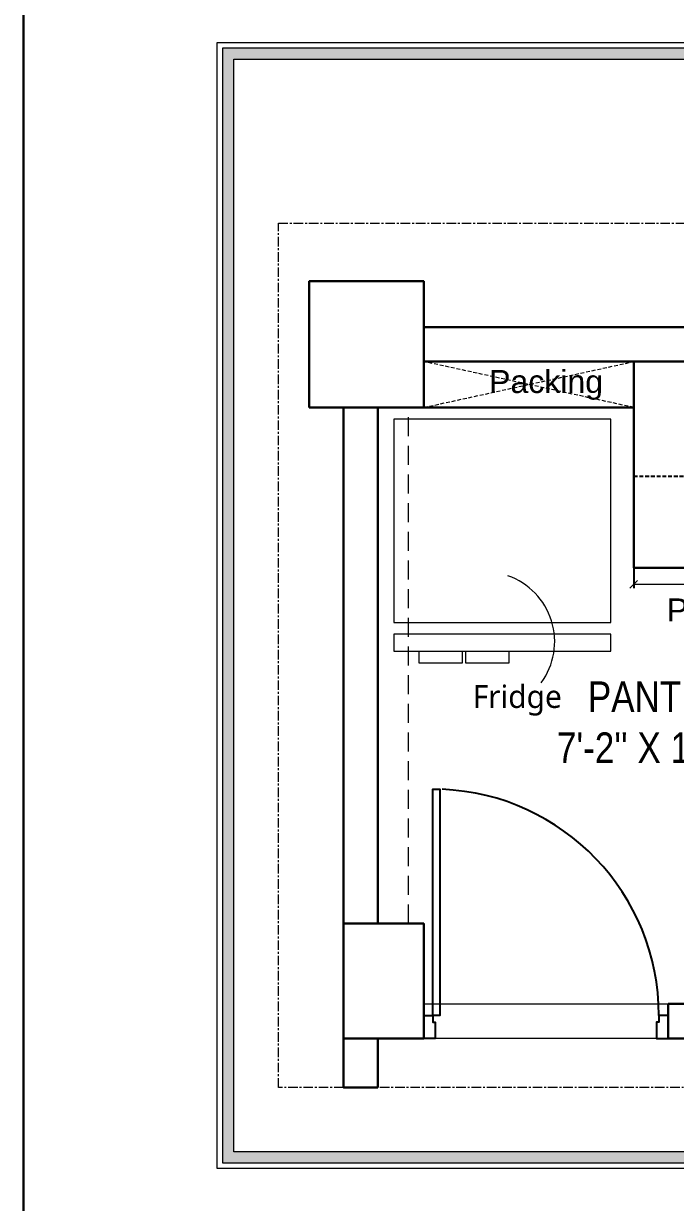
# Model space of a CAD drawing. Header units: millimetres. Extents: x 56222 to 3066687, y -650199 to -121287.
# Drawn here: x 133149.7 to 133235, y -184462.5 to -184308.3 of the extents above; entities that cross this region are included whole.
import ezdxf

# ---------------------------------------------------------------- set-up
doc = ezdxf.new("R2010")
doc.units = ezdxf.units.MM
doc.header["$MEASUREMENT"] = 0
doc.header["$PDMODE"] = 35
for name, pattern in [('ACAD_ISO02W100', [15, 12, -3]), ('CENTER', [2, 1.25, -0.25, 0.25, -0.25]), ('DASHED', [0.75, 0.5, -0.25]), ('DASHED2', [0.375, 0.25, -0.125]), ('DASHEDX2', [1.5, 1, -0.5])]:
    doc.linetypes.add(name, pattern=pattern)
doc.layers.get('Defpoints').update_dxf_attribs({"color": 220})
doc.layers.add('AR DOOR', color=40, linetype='Continuous')
doc.layers.add('AR ELE-5', color=134, linetype='Continuous')
for name, color, linetype, lineweight in [('COLUMN', 1, 'Continuous', 30), ('dim05', 1, 'Continuous', 13), ('Dimension', 10, 'DASHEDX2', 20), ('Electrical', 84, 'Continuous', 30), ('FIRST FLOOR', 7, 'Continuous', 9), ('FIRST FLOOR ( TEXT )', 7, 'Continuous', 9), ('FIRST FLOOR_( PLine )_', 251, 'Continuous', 30), ('FUR1', 1, 'Continuous', 0), ('FURNITURE', 32, 'Continuous', 9), ('Labelling', 1, 'Continuous', 25), ('TILE', 14, 'Continuous', 9), ('wall', 7, 'Continuous', 30)]:
    doc.layers.add(name, color=color, linetype=linetype, lineweight=lineweight)
doc.styles.add('Arial', font='arial.ttf')
doc.styles.add('KATHA', font='swissc.ttf')
doc.styles.get("Standard").update_dxf_attribs({"font": 'arial.ttf', "height": 6})
doc.dimstyles.new('ISO-25', dxfattribs={"dimtxt": 2.5, "dimasz": 1, "dimexe": 0.5, "dimexo": 1, "dimtad": 0, "dimdec": 1, "dimlunit": 4, "dimtxsty": 'Standard', "dimblk": 'OBLIQUE', "dimcen": 2.5, "dimclrd": 1, "dimclre": 1, "dimclrt": 5, "dimadec": 0, "dimazin": 0, "dimtfac": 1, "dimtdec": 1, "dimtmove": 0, "dimatfit": 3, "dimfxl": 1, "dimlwd": -1, "dimarcsym": 0})

# ---------------------------------------------------------------- blocks, each defined once
blk = doc.blocks.new('*U144')
for points in [[(-1025.5, 0), (-985.5, 0), (-985.5, 30), (-975.5, 30), (-975.5, 100), (-1025.5, 100)], [(40, 0), (0, 0), (0, 30), (-10, 30), (-10, 100), (40, 100)], [(0, 0), (0, -985.5), (-30, -985.5), (-30, 0)]]:
    blk.add_lwpolyline(points, close=True)
at = {"layer": 'AR ELE-5', "linetype": 'ByBlock', "ltscale": 15}
blk.add_arc((1.4, 0.6), 987, 180.0347, 267.627, dxfattribs=at)
blk = doc.blocks.new('_Oblique')
at = {"layer": 'wall', "color": 0, "lineweight": -2}
blk.add_line((-0.5, -0.5), (0.5, 0.5), dxfattribs=at)
blk = doc.blocks.new('*D166')
at = {"layer": 'Defpoints', "color": 0, "lineweight": 30, "transparency": 16777216}
for p in [(133229.55, -184375.97), (133316.07, -184379.47), (133316.07, -184381.63)]:
    blk.add_point(p, dxfattribs=at)
at = {"layer": 'dim05', "color": 1, "linetype": 'Continuous', "lineweight": -2, "transparency": 16777216}
for p, q in [((133229.55, -184376.97), (133229.55, -184382.13)), ((133316.07, -184380.47), (133316.07, -184382.13))]:
    blk.add_line(p, q, dxfattribs=at)
at = {"layer": 'dim05', "color": 1, "linetype": 'Continuous', "transparency": 16777216}
for p, q in [((133229.55, -184381.63), (133267.96, -184381.63)), ((133316.07, -184381.63), (133277.66, -184381.63))]:
    blk.add_line(p, q, dxfattribs=at)
at = {"layer": 'dim05', "color": 1, "transparency": 16777216, "rotation": 180}
blk.add_blockref('_Oblique', (133229.55, -184381.63), dxfattribs=at)
at = {"layer": 'dim05', "color": 1, "transparency": 16777216}
blk.add_blockref('_Oblique', (133316.07, -184381.63), dxfattribs=at)
at = {"layer": 'dim05', "color": 5, "lineweight": 25, "transparency": 16777216, "insert": (133272.81, -184381.63), "char_height": 2.5, "attachment_point": 5, "style": 'Arial'}
blk.add_mtext('7\'-2{\\H1x;\\S1/2;}"', dxfattribs=at)

msp = doc.modelspace()

# ---------------------------------------------------------------- hatches: boundary and pattern name
at = {"layer": 'Dimension', "linetype": 'Continuous', "true_color": 0xd39e00}
h = msp.add_hatch(color=42, dxfattribs=at)
h.paths.add_polyline_path([(133175.76, -184457.33), (133382.94, -184457.33), (133382.94, -184311.5), (133175.76, -184311.5)])
h.paths.add_polyline_path([(133177.21, -184455.87), (133381.49, -184455.87), (133381.49, -184312.95), (133177.21, -184312.95)], flags=16)

# ---------------------------------------------------------------- linework, layer by layer
at = {"layer": 'COLUMN', "transparency": 33554687}
for points in [[(133187.07, -184358.51), (133187.07, -184342.01), (133202.07, -184342.01), (133202.07, -184358.51)], [(133191.57, -184426.01), (133202.07, -184426.01), (133202.07, -184441.01), (133191.57, -184441.01)]]:
    msp.add_lwpolyline(points, close=True, dxfattribs=at)
at = {"layer": 'Dimension', "color": 42, "linetype": 'Continuous', "true_color": 0xd39e00}
for points in [[(133175.03, -184310.77), (133383.67, -184310.77), (133383.67, -184458.05), (133175.03, -184458.05)], [(133175.76, -184311.5), (133382.94, -184311.5), (133382.94, -184457.33), (133175.76, -184457.33)], [(133177.21, -184312.95), (133381.49, -184312.95), (133381.49, -184455.87), (133177.21, -184455.87)]]:
    msp.add_lwpolyline(points, close=True, dxfattribs=at)
at = {"layer": 'FIRST FLOOR', "transparency": 33554687}
msp.add_line((133191.57, -184441.01), (133195.57, -184441.01), dxfattribs=at)
at = {"layer": 'FIRST FLOOR_( PLine )_', "transparency": 33554687}
for p, q in [((133202.07, -184348.01), (133330.57, -184348.01)), ((133202.07, -184352.51), (133316.07, -184352.51)), ((133191.57, -184358.51), (133191.57, -184441.01)), ((133196.07, -184426.01), (133196.07, -184358.51)), ((133191.57, -184441.01), (133195.57, -184441.01))]:
    msp.add_line(p, q, dxfattribs=at)
msp.add_lwpolyline([(133191.57, -184358.51), (133191.57, -184441.01), (133196.07, -184441.01)], dxfattribs=at)
for points in [[(133234.07, -184436.51), (133234.07, -184441.01), (133345.57, -184441.01), (133345.57, -184436.51), (133345.57, -184432.01), (133320.66, -184432.01), (133320.66, -184408.02), (133316.07, -184408.02), (133316.07, -184436.51)], [(133196.07, -184447.45), (133196.07, -184441.01), (133191.57, -184441.01), (133191.57, -184447.45)], [(133196.07, -184447.45), (133196.07, -184441.01), (133191.57, -184441.01), (133191.57, -184447.45)]]:
    msp.add_lwpolyline(points, close=True, dxfattribs=at)
at = {"layer": 'FUR1', "color": 252, "true_color": 0x939598}
msp.add_arc((133210.08, -184389.14, 0), 9.12, 323.822, 70.8402, dxfattribs=at)
at = {"layer": 'FURNITURE', "linetype": 'DASHED', "lineweight": 15}
for p, q in [((133202.07, -184358.51), (133229.55, -184352.51)), ((133229.55, -184358.51), (133202.07, -184352.51))]:
    msp.add_line(p, q, dxfattribs=at)
at = {"layer": 'FURNITURE', "lineweight": 30}
msp.add_line((133202.07, -184358.51), (133229.55, -184358.51), dxfattribs=at)
at = {"layer": 'FURNITURE', "linetype": 'DASHED', "lineweight": 25}
msp.add_line((133229.55, -184367.51), (133316.07, -184367.51), dxfattribs=at)
at = {"layer": 'FURNITURE', "color": 9, "linetype": 'CENTER', "lineweight": 15, "true_color": 0xc7c8ca}
msp.add_lwpolyline([(133345.57, -184447.45), (133183.04, -184447.45), (133183.04, -184334.4), (133345.57, -184334.4)], close=True, dxfattribs=at)
at = {"layer": 'FURNITURE', "lineweight": 30}
msp.add_lwpolyline([(133229.55, -184352.51), (133316.07, -184352.51), (133316.07, -184379.47), (133229.55, -184379.47)], close=True, dxfattribs=at)
at = {"layer": 'FURNITURE'}
for points in [[(133226.55, -184386.62), (133226.55, -184360.06), (133198.13, -184360.06), (133198.13, -184386.62)], [(133226.55, -184390.38), (133226.55, -184388.17), (133198.13, -184388.17), (133198.13, -184390.38)]]:
    msp.add_lwpolyline(points, close=True, dxfattribs=at)
at = {"layer": 'FURNITURE', "flags": 128}
for points in [[(133207.08, -184390.38), (133207.08, -184391.96), (133201.45, -184391.96), (133201.45, -184390.38)], [(133213.18, -184390.38), (133213.18, -184391.96), (133207.56, -184391.96), (133207.56, -184390.38)]]:
    msp.add_lwpolyline(points, dxfattribs=at)
at = {"layer": 'Labelling', "color": 251, "linetype": 'DASHED2', "lineweight": 0, "ltscale": 10, "true_color": 0x636466, "transparency": 33554687}
msp.add_line((133200.07, -184426.01), (133200.07, -184358.51), dxfattribs=at)
at = {"layer": 'Labelling', "color": 251, "linetype": 'ACAD_ISO02W100', "lineweight": 0, "ltscale": 10, "true_color": 0x636466, "transparency": 33554687}
msp.add_lwpolyline([(133234.07, -184436.51), (133234.07, -184441.01), (133202.07, -184441.01), (133202.07, -184436.51)], close=True, dxfattribs=at)

# ---------------------------------------------------------------- block references
at = {"layer": 'AR DOOR', "linetype": 'ByBlock', "lineweight": -2, "transparency": 33554687, "extrusion": (0, 0, -1), "xscale": -0.02999999999996949, "yscale": 0.02999999999996949, "zscale": -0.02999999999996949, "rotation": 180}
msp.add_blockref('*U144', (-133203.27, -184438.01), dxfattribs=at)

# ---------------------------------------------------------------- texts
at = {"layer": 'Electrical', "color": 1, "insert": (133225.53, -184353.62), "char_height": 3, "attachment_point": 3}
msp.add_mtext_dynamic_manual_height_columns('Packing', width=72.3624, gutter_width=1, heights=[3.83], dxfattribs=at)
at = {"layer": 'FIRST FLOOR ( TEXT )', "transparency": 33554687, "insert": (133232.83, -184399.7), "char_height": 4, "attachment_point": 5, "style": 'KATHA'}
msp.add_mtext("PANTRY\\P7'-2'' X 10'-8''", dxfattribs=at)
at = {"layer": 'Labelling', "color": 1, "insert": (133214.3, -184396.81), "char_height": 3, "width": 16.1646, "attachment_point": 5, "style": 'Arial'}
msp.add_mtext('{\\fMalgun Gothic|b0|i0|c0|p34;Fridge}', dxfattribs=at)

# ---------------------------------------------------------------- dimensions: what is measured, and where the dimension line sits
at = {"layer": 'dim05', "color": 27, "lineweight": 25, "true_color": 0x7d5120}
dim = msp.add_linear_dim(base=(133316.07, -184381.63), p1=(133229.55, -184375.97), p2=(133316.07, -184379.47), dimstyle='ISO-25', override={"dimtxsty": 'Arial'}, dxfattribs=at)
dim.commit()
dim.dimension.update_dxf_attribs({"geometry": '*D166', "text_midpoint": (133272.81, -184381.63)})

# ---------------------------------------------------------------- next in the draw order: texts
at = {"layer": 'Labelling', "color": 1, "insert": (133241.68, -184385.01), "char_height": 3, "width": 16.1646, "attachment_point": 5, "style": 'Arial', "bg_fill": 2}
msp.add_mtext('\\A1;Platform', dxfattribs=at)

# ---------------------------------------------------------------- next in the draw order: linework, layer by layer
at = {"layer": 'TILE', "color": 3, "lineweight": 30}
msp.add_lwpolyline([(133149.69, -184283.07), (134104.7, -184283.07), (134104.7, -184657.89), (133149.69, -184657.89)], close=True, dxfattribs=at)

doc.saveas('drawing.dxf')
